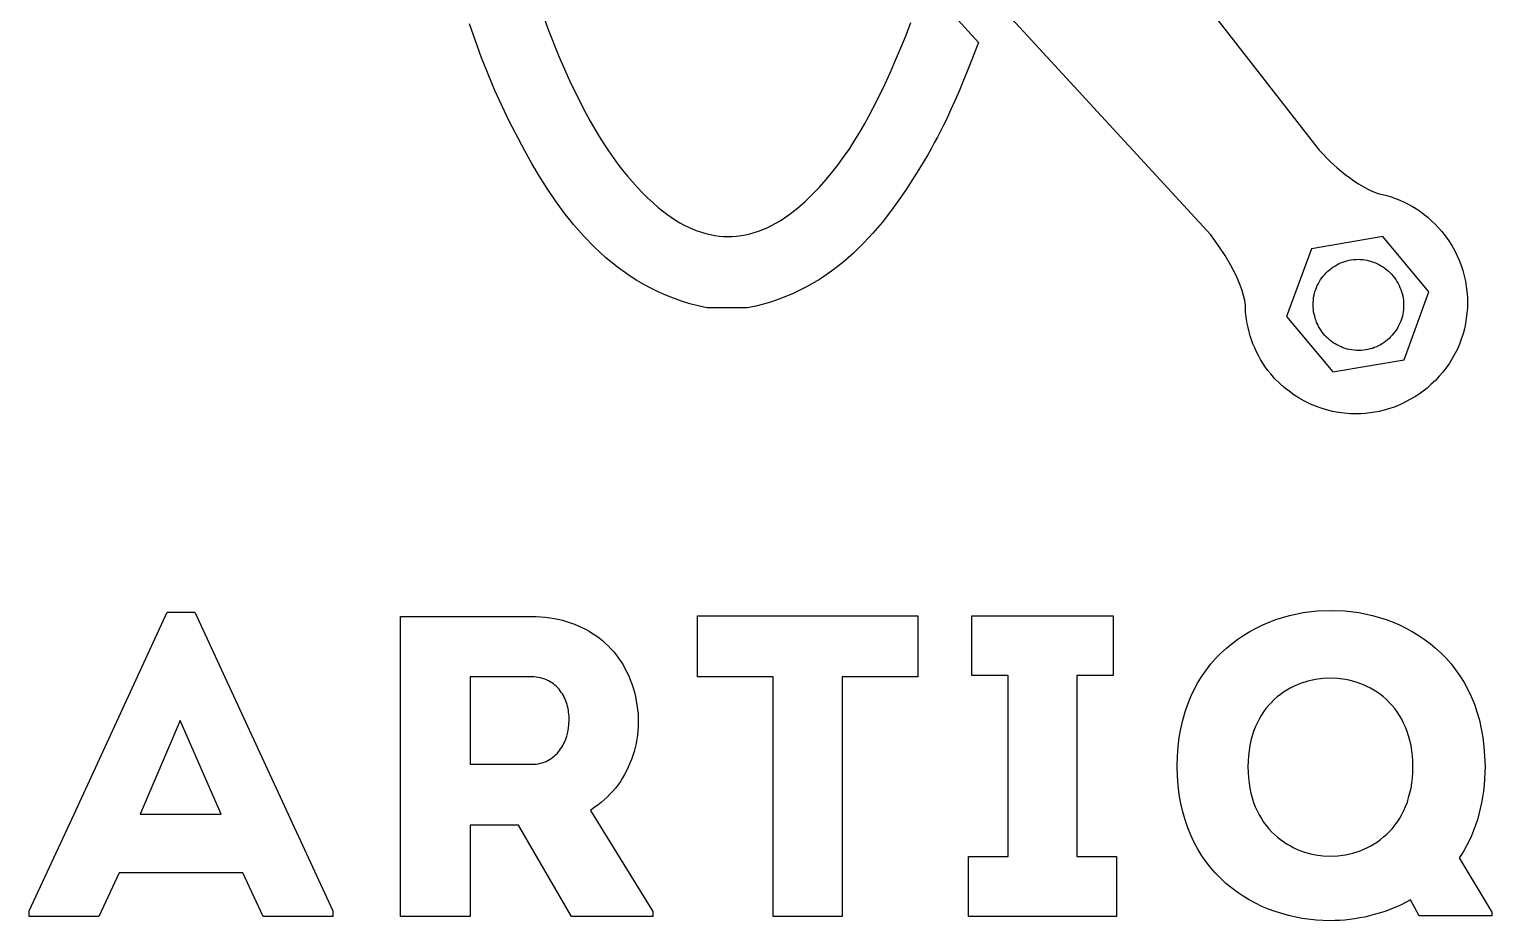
# Model space of a CAD drawing. Extents: x 108 to 149, y -157 to -28.
# Drawn here: x 125.19 to 131.92, y -43.36 to -39.26 of the extents above; entities that cross this region are included whole.
import ezdxf

# ---------------------------------------------------------------- set-up
doc = ezdxf.new("R2010")
doc.units = 0
doc.layers.add('BLACK', color=7, linetype='CONTINUOUS')

msp = doc.modelspace()

# ---------------------------------------------------------------- linework, layer by layer
at = {"layer": 'BLACK', "linetype": 'CONTINUOUS'}
for p, q in [((129.602, -37.8669), (131.124, -39.8193)), ((130.626, -40.2071), (128.96, -38.4017)), ((129.308, -39.0496), (129.557, -39.3242)), ((127.535, -39.1392), (127.579, -39.2646)), ((127.273, -39.3952), (127.217, -39.2381)), ((127.579, -39.2646), (127.627, -39.3842)), ((129.224, -39.2905), (129.246, -39.232)), ((129.2, -39.3482), (129.224, -39.2905)), ((129.557, -39.3242), (129.522, -39.4149)), ((127.334, -39.544), (127.273, -39.3952)), ((127.627, -39.3842), (127.677, -39.499)), ((129.176, -39.4049), (129.2, -39.3482)), ((129.127, -39.5164), (129.152, -39.461)), ((129.152, -39.461), (129.176, -39.4049)), ((129.504, -39.4597), (129.486, -39.5042)), ((129.522, -39.4149), (129.504, -39.4597)), ((127.677, -39.499), (127.732, -39.6098)), ((129.091, -39.5886), (129.127, -39.5164)), ((129.486, -39.5042), (129.468, -39.5483)), ((127.4, -39.6859), (127.334, -39.544)), ((129.053, -39.6622), (129.091, -39.5886)), ((129.449, -39.592), (129.429, -39.6351)), ((129.468, -39.5483), (129.449, -39.592)), ((127.732, -39.6098), (127.752, -39.6484)), ((127.752, -39.6484), (127.772, -39.6856)), ((129.033, -39.6993), (129.053, -39.6622)), ((129.429, -39.6351), (129.41, -39.6778)), ((127.471, -39.8221), (127.4, -39.6859)), ((127.772, -39.6856), (127.793, -39.7215)), ((127.793, -39.7215), (127.813, -39.7561)), ((128.989, -39.7735), (129.011, -39.7365)), ((129.011, -39.7365), (129.033, -39.6993)), ((129.383, -39.7314), (129.369, -39.7585)), ((129.397, -39.7045), (129.383, -39.7314)), ((129.41, -39.6778), (129.397, -39.7045)), ((127.813, -39.7561), (127.834, -39.7895)), ((127.834, -39.7895), (127.856, -39.8216)), ((128.965, -39.8104), (128.989, -39.7735)), ((129.354, -39.7857), (129.339, -39.8131)), ((129.369, -39.7585), (129.354, -39.7857)), ((127.504, -39.8795), (127.471, -39.8221)), ((127.856, -39.8216), (127.877, -39.8525)), ((127.877, -39.8525), (127.899, -39.8823)), ((128.914, -39.8832), (128.94, -39.847)), ((128.94, -39.847), (128.965, -39.8104)), ((129.307, -39.8681), (129.291, -39.8957)), ((129.324, -39.8406), (129.307, -39.8681)), ((129.339, -39.8131), (129.324, -39.8406)), ((131.124, -39.8193), (131.14, -39.8358)), ((131.14, -39.8358), (131.162, -39.8586)), ((131.162, -39.8586), (131.176, -39.8717)), ((131.176, -39.8717), (131.191, -39.8856)), ((127.538, -39.9371), (127.504, -39.8795)), ((127.574, -39.9944), (127.538, -39.9371)), ((127.899, -39.8823), (127.921, -39.9109)), ((127.921, -39.9109), (127.943, -39.9385)), ((127.943, -39.9385), (127.966, -39.9649)), ((128.857, -39.9539), (128.886, -39.9188)), ((128.886, -39.9188), (128.914, -39.8832)), ((129.291, -39.8957), (129.225, -39.999)), ((131.191, -39.8856), (131.207, -39.9002)), ((131.207, -39.9002), (131.225, -39.9151)), ((131.225, -39.9151), (131.243, -39.9301)), ((131.243, -39.9301), (131.263, -39.9449)), ((127.612, -40.051), (127.574, -39.9944)), ((127.966, -39.9649), (127.989, -39.9904)), ((127.989, -39.9904), (128.012, -40.0148)), ((128.794, -40.0215), (128.827, -39.9881)), ((128.827, -39.9881), (128.857, -39.9539)), ((129.225, -39.999), (129.19, -40.0503)), ((131.263, -39.9449), (131.283, -39.9594)), ((131.283, -39.9594), (131.304, -39.9732)), ((131.304, -39.9732), (131.326, -39.9862)), ((131.326, -39.9862), (131.337, -39.9923)), ((131.337, -39.9923), (131.348, -39.9981)), ((131.348, -39.9981), (131.359, -40.0035)), ((131.359, -40.0035), (131.371, -40.0085)), ((127.653, -40.1066), (127.612, -40.051)), ((128.012, -40.0148), (128.036, -40.0383)), ((128.036, -40.0383), (128.061, -40.0609)), ((128.061, -40.0609), (128.085, -40.0826)), ((128.725, -40.0854), (128.761, -40.054)), ((128.761, -40.054), (128.794, -40.0215)), ((129.19, -40.0503), (129.153, -40.1011)), ((131.371, -40.0085), (131.382, -40.0132)), ((131.382, -40.0132), (131.393, -40.0174)), ((131.393, -40.0174), (131.414, -40.0221)), ((131.414, -40.0221), (131.434, -40.0275)), ((131.434, -40.0275), (131.455, -40.0338)), ((131.455, -40.0338), (131.475, -40.0408)), ((131.475, -40.0408), (131.494, -40.0487)), ((131.494, -40.0487), (131.514, -40.0575)), ((131.514, -40.0575), (131.533, -40.0671)), ((131.533, -40.0671), (131.552, -40.0775)), ((127.696, -40.1608), (127.653, -40.1066)), ((128.085, -40.0826), (128.125, -40.1134)), ((128.125, -40.1134), (128.145, -40.1273)), ((128.145, -40.1273), (128.164, -40.1402)), ((128.164, -40.1402), (128.184, -40.1521)), ((128.646, -40.1428), (128.666, -40.13)), ((128.666, -40.13), (128.686, -40.1162)), ((128.686, -40.1162), (128.725, -40.0854)), ((129.153, -40.1011), (129.114, -40.151)), ((131.552, -40.0775), (131.571, -40.0888)), ((131.571, -40.0888), (131.589, -40.101)), ((131.589, -40.101), (131.606, -40.1141)), ((131.606, -40.1141), (131.624, -40.128)), ((131.624, -40.128), (131.64, -40.1428)), ((127.742, -40.2132), (127.696, -40.1608)), ((128.184, -40.1521), (128.204, -40.1629)), ((128.204, -40.1629), (128.224, -40.1728)), ((128.224, -40.1728), (128.244, -40.1816)), ((128.244, -40.1816), (128.264, -40.1894)), ((128.264, -40.1894), (128.284, -40.1962)), ((128.284, -40.1962), (128.304, -40.2019)), ((128.304, -40.2019), (128.325, -40.2067)), ((128.325, -40.2067), (128.345, -40.2104)), ((128.466, -40.2112), (128.486, -40.2077)), ((128.486, -40.2077), (128.506, -40.2032)), ((128.506, -40.2032), (128.526, -40.1977)), ((128.526, -40.1977), (128.546, -40.1911)), ((128.546, -40.1911), (128.566, -40.1835)), ((128.566, -40.1835), (128.586, -40.1749)), ((128.586, -40.1749), (128.606, -40.1652)), ((128.606, -40.1652), (128.626, -40.1545)), ((128.626, -40.1545), (128.646, -40.1428)), ((129.072, -40.1996), (129.029, -40.2467)), ((129.114, -40.151), (129.072, -40.1996)), ((130.666, -40.265), (130.626, -40.2071)), ((131.64, -40.1428), (131.657, -40.1585)), ((131.657, -40.1585), (131.672, -40.1751)), ((131.672, -40.1751), (131.687, -40.1927)), ((131.687, -40.1927), (131.704, -40.2134)), ((127.79, -40.2635), (127.742, -40.2132)), ((127.842, -40.3113), (127.79, -40.2635)), ((128.345, -40.2104), (128.365, -40.2131)), ((128.365, -40.2131), (128.385, -40.2148)), ((128.385, -40.2148), (128.405, -40.2154)), ((128.405, -40.2154), (128.425, -40.215)), ((128.425, -40.215), (128.445, -40.2136)), ((128.445, -40.2136), (128.466, -40.2112)), ((129.029, -40.2467), (128.982, -40.2918)), ((130.691, -40.3034), (130.666, -40.265)), ((131.088, -40.272), (130.974, -40.5833)), ((131.416, -40.2155), (131.088, -40.272)), ((131.628, -40.4701), (131.416, -40.2155)), ((131.704, -40.2134), (131.719, -40.2347)), ((131.719, -40.2347), (131.733, -40.2565)), ((131.733, -40.2565), (131.745, -40.2788)), ((127.897, -40.3562), (127.842, -40.3113)), ((128.933, -40.3346), (128.881, -40.3749)), ((128.982, -40.2918), (128.933, -40.3346)), ((130.704, -40.3244), (130.691, -40.3034)), ((130.716, -40.3463), (130.704, -40.3244)), ((131.204, -40.3459), (131.213, -40.3412)), ((131.213, -40.3412), (131.222, -40.3369)), ((131.222, -40.3369), (131.232, -40.3331)), ((131.232, -40.3331), (131.241, -40.3297)), ((131.241, -40.3297), (131.251, -40.3268)), ((131.251, -40.3268), (131.261, -40.3244)), ((131.261, -40.3244), (131.271, -40.3226)), ((131.271, -40.3226), (131.282, -40.3212)), ((131.282, -40.3212), (131.292, -40.3204)), ((131.292, -40.3204), (131.303, -40.3201)), ((131.303, -40.3201), (131.313, -40.3204)), ((131.313, -40.3204), (131.324, -40.3212)), ((131.324, -40.3212), (131.334, -40.3226)), ((131.334, -40.3226), (131.344, -40.3244)), ((131.344, -40.3244), (131.354, -40.3268)), ((131.354, -40.3268), (131.364, -40.3297)), ((131.364, -40.3297), (131.374, -40.3331)), ((131.374, -40.3331), (131.383, -40.3369)), ((131.383, -40.3369), (131.392, -40.3412)), ((131.392, -40.3412), (131.401, -40.3459)), ((131.745, -40.2788), (131.757, -40.3015)), ((131.757, -40.3015), (131.767, -40.3246)), ((131.767, -40.3246), (131.776, -40.3481)), ((127.956, -40.3977), (127.897, -40.3562)), ((127.986, -40.4172), (127.956, -40.3977)), ((128.881, -40.3749), (128.826, -40.4123)), ((130.728, -40.3689), (130.716, -40.3463)), ((130.74, -40.3921), (130.728, -40.3689)), ((130.751, -40.4156), (130.74, -40.3921)), ((131.13, -40.4135), (131.136, -40.4053)), ((131.136, -40.4053), (131.142, -40.3973)), ((131.142, -40.3973), (131.149, -40.3897)), ((131.149, -40.3897), (131.156, -40.3824)), ((131.156, -40.3824), (131.163, -40.3754)), ((131.163, -40.3754), (131.171, -40.3687)), ((131.171, -40.3687), (131.179, -40.3624)), ((131.179, -40.3624), (131.187, -40.3565)), ((131.187, -40.3565), (131.195, -40.351)), ((131.195, -40.351), (131.204, -40.3459)), ((131.401, -40.3459), (131.41, -40.351)), ((131.41, -40.351), (131.419, -40.3565)), ((131.419, -40.3565), (131.427, -40.3624)), ((131.427, -40.3624), (131.435, -40.3687)), ((131.435, -40.3687), (131.442, -40.3754)), ((131.442, -40.3754), (131.45, -40.3824)), ((131.45, -40.3824), (131.457, -40.3897)), ((131.457, -40.3897), (131.463, -40.3973)), ((131.463, -40.3973), (131.47, -40.4053)), ((131.47, -40.4053), (131.476, -40.4135)), ((131.776, -40.3481), (131.784, -40.3718)), ((131.784, -40.3718), (131.79, -40.3958)), ((131.79, -40.3958), (131.796, -40.42)), ((128.018, -40.4357), (127.986, -40.4172)), ((128.051, -40.4532), (128.018, -40.4357)), ((128.084, -40.4697), (128.051, -40.4532)), ((128.119, -40.485), (128.084, -40.4697)), ((128.705, -40.4769), (128.672, -40.4907)), ((128.767, -40.4464), (128.705, -40.4769)), ((128.826, -40.4123), (128.767, -40.4464)), ((130.761, -40.4393), (130.751, -40.4156)), ((130.769, -40.4631), (130.761, -40.4393)), ((130.776, -40.4866), (130.769, -40.4631)), ((131.099, -40.488), (131.102, -40.478)), ((131.102, -40.478), (131.104, -40.4682)), ((131.104, -40.4682), (131.108, -40.4585)), ((131.108, -40.4585), (131.111, -40.449)), ((131.111, -40.449), (131.115, -40.4398)), ((131.115, -40.4398), (131.12, -40.4308)), ((131.12, -40.4308), (131.125, -40.422)), ((131.125, -40.422), (131.13, -40.4135)), ((131.476, -40.4135), (131.481, -40.422)), ((131.481, -40.422), (131.486, -40.4308)), ((131.486, -40.4308), (131.491, -40.4398)), ((131.491, -40.4398), (131.495, -40.449)), ((131.495, -40.449), (131.499, -40.4585)), ((131.499, -40.4585), (131.502, -40.4682)), ((131.502, -40.4682), (131.505, -40.478)), ((131.505, -40.478), (131.508, -40.488)), ((131.515, -40.7814), (131.628, -40.4701)), ((131.796, -40.42), (131.8, -40.4444)), ((131.8, -40.4444), (131.803, -40.4688)), ((131.803, -40.4688), (131.805, -40.4934)), ((128.155, -40.4992), (128.119, -40.485)), ((128.192, -40.5122), (128.155, -40.4992)), ((128.23, -40.524), (128.192, -40.5122)), ((128.269, -40.5345), (128.23, -40.524)), ((128.309, -40.5437), (128.269, -40.5345)), ((128.495, -40.5437), (128.309, -40.5437)), ((128.533, -40.5354), (128.495, -40.5437)), ((128.569, -40.5259), (128.533, -40.5354)), ((128.605, -40.5153), (128.569, -40.5259)), ((128.639, -40.5035), (128.605, -40.5153)), ((128.672, -40.4907), (128.639, -40.5035)), ((130.782, -40.5098), (130.776, -40.4866)), ((130.785, -40.5325), (130.782, -40.5098)), ((130.785, -40.5579), (130.785, -40.5325)), ((131.096, -40.5189), (131.097, -40.5085)), ((131.096, -40.5295), (131.096, -40.5189)), ((131.096, -40.5403), (131.096, -40.5295)), ((131.097, -40.551), (131.096, -40.5403)), ((131.097, -40.5085), (131.098, -40.4982)), ((131.098, -40.4982), (131.099, -40.488)), ((131.508, -40.488), (131.51, -40.4982)), ((131.51, -40.4982), (131.511, -40.5085)), ((131.511, -40.5085), (131.512, -40.5189)), ((131.512, -40.5401), (131.511, -40.5505)), ((131.512, -40.5189), (131.512, -40.5295)), ((131.512, -40.5295), (131.512, -40.5401)), ((131.805, -40.5424), (131.803, -40.5669)), ((131.805, -40.4934), (131.805, -40.5179)), ((131.805, -40.5179), (131.805, -40.5424)), ((130.787, -40.577), (130.785, -40.5579)), ((130.788, -40.5833), (130.787, -40.577)), ((130.789, -40.596), (130.788, -40.5833)), ((130.793, -40.6151), (130.789, -40.596)), ((130.974, -40.5833), (131.187, -40.8378)), ((131.098, -40.5615), (131.097, -40.551)), ((131.1, -40.5718), (131.098, -40.5615)), ((131.103, -40.5819), (131.1, -40.5718)), ((131.105, -40.5919), (131.103, -40.5819)), ((131.109, -40.6016), (131.105, -40.5919)), ((131.112, -40.6112), (131.109, -40.6016)), ((131.117, -40.6204), (131.112, -40.6112)), ((131.496, -40.61), (131.492, -40.6192)), ((131.5, -40.6005), (131.496, -40.61)), ((131.503, -40.5909), (131.5, -40.6005)), ((131.506, -40.581), (131.503, -40.5909)), ((131.508, -40.571), (131.506, -40.581)), ((131.51, -40.5608), (131.508, -40.571)), ((131.511, -40.5505), (131.51, -40.5608)), ((131.8, -40.5912), (131.796, -40.6154)), ((131.803, -40.5669), (131.8, -40.5912)), ((130.797, -40.634), (130.793, -40.6151)), ((130.801, -40.6529), (130.797, -40.634)), ((130.807, -40.6716), (130.801, -40.6529)), ((130.813, -40.6902), (130.807, -40.6716)), ((131.121, -40.6295), (131.117, -40.6204)), ((131.126, -40.6382), (131.121, -40.6295)), ((131.132, -40.6467), (131.126, -40.6382)), ((131.138, -40.6549), (131.132, -40.6467)), ((131.144, -40.6628), (131.138, -40.6549)), ((131.15, -40.6704), (131.144, -40.6628)), ((131.157, -40.6777), (131.15, -40.6704)), ((131.165, -40.6846), (131.157, -40.6777)), ((131.452, -40.6766), (131.445, -40.6836)), ((131.459, -40.6693), (131.452, -40.6766)), ((131.465, -40.6617), (131.459, -40.6693)), ((131.472, -40.6537), (131.465, -40.6617)), ((131.477, -40.6455), (131.472, -40.6537)), ((131.483, -40.637), (131.477, -40.6455)), ((131.487, -40.6282), (131.483, -40.637)), ((131.492, -40.6192), (131.487, -40.6282)), ((131.785, -40.6631), (131.777, -40.6866)), ((131.791, -40.6394), (131.785, -40.6631)), ((131.796, -40.6154), (131.791, -40.6394)), ((130.819, -40.7086), (130.813, -40.6902)), ((130.827, -40.7268), (130.819, -40.7086)), ((130.835, -40.7448), (130.827, -40.7268)), ((130.844, -40.7625), (130.835, -40.7448)), ((131.172, -40.6912), (131.165, -40.6846)), ((131.18, -40.6974), (131.172, -40.6912)), ((131.188, -40.7032), (131.18, -40.6974)), ((131.197, -40.7087), (131.188, -40.7032)), ((131.205, -40.7137), (131.197, -40.7087)), ((131.215, -40.7183), (131.205, -40.7137)), ((131.224, -40.7225), (131.215, -40.7183)), ((131.233, -40.7262), (131.224, -40.7225)), ((131.243, -40.7295), (131.233, -40.7262)), ((131.253, -40.7323), (131.243, -40.7295)), ((131.263, -40.7347), (131.253, -40.7323)), ((131.273, -40.7365), (131.263, -40.7347)), ((131.284, -40.7378), (131.273, -40.7365)), ((131.295, -40.7386), (131.284, -40.7378)), ((131.305, -40.7389), (131.295, -40.7386)), ((131.316, -40.7386), (131.305, -40.7389)), ((131.327, -40.7378), (131.316, -40.7386)), ((131.337, -40.7364), (131.327, -40.7378)), ((131.348, -40.7346), (131.337, -40.7364)), ((131.358, -40.7322), (131.348, -40.7346)), ((131.368, -40.7293), (131.358, -40.7322)), ((131.377, -40.7259), (131.368, -40.7293)), ((131.387, -40.7221), (131.377, -40.7259)), ((131.396, -40.7178), (131.387, -40.7221)), ((131.405, -40.7131), (131.396, -40.7178)), ((131.413, -40.708), (131.405, -40.7131)), ((131.422, -40.7025), (131.413, -40.708)), ((131.43, -40.6966), (131.422, -40.7025)), ((131.438, -40.6903), (131.43, -40.6966)), ((131.445, -40.6836), (131.438, -40.6903)), ((131.759, -40.7323), (131.748, -40.7546)), ((131.768, -40.7096), (131.759, -40.7323)), ((131.777, -40.6866), (131.768, -40.7096)), ((130.854, -40.78), (130.844, -40.7625)), ((130.864, -40.7971), (130.854, -40.78)), ((130.876, -40.814), (130.864, -40.7971)), ((130.888, -40.8305), (130.876, -40.814)), ((131.187, -40.8378), (131.515, -40.7814)), ((131.722, -40.7976), (131.708, -40.8183)), ((131.735, -40.7764), (131.722, -40.7976)), ((131.748, -40.7546), (131.735, -40.7764)), ((130.901, -40.8466), (130.888, -40.8305)), ((130.92, -40.8687), (130.901, -40.8466)), ((130.941, -40.8894), (130.92, -40.8687)), ((131.658, -40.8764), (131.639, -40.8944)), ((131.676, -40.8577), (131.658, -40.8764)), ((131.692, -40.8383), (131.676, -40.8577)), ((131.708, -40.8183), (131.692, -40.8383)), ((130.962, -40.9087), (130.941, -40.8894)), ((130.985, -40.9266), (130.962, -40.9087)), ((131.007, -40.9431), (130.985, -40.9266)), ((131.031, -40.9582), (131.007, -40.9431)), ((131.583, -40.9394), (131.564, -40.9519)), ((131.601, -40.9259), (131.583, -40.9394)), ((131.62, -40.9115), (131.601, -40.9259)), ((131.639, -40.8944), (131.62, -40.9115)), ((131.056, -40.9718), (131.031, -40.9582)), ((131.08, -40.9841), (131.056, -40.9718)), ((131.106, -40.9949), (131.08, -40.9841)), ((131.132, -41.0043), (131.106, -40.9949)), ((131.158, -41.0122), (131.132, -41.0043)), ((131.185, -41.0187), (131.158, -41.0122)), ((131.422, -41.0136), (131.4, -41.0187)), ((131.442, -41.0076), (131.422, -41.0136)), ((131.463, -41.0006), (131.442, -41.0076)), ((131.484, -40.9928), (131.463, -41.0006)), ((131.504, -40.9839), (131.484, -40.9928)), ((131.524, -40.9742), (131.504, -40.9839)), ((131.544, -40.9635), (131.524, -40.9742)), ((131.564, -40.9519), (131.544, -40.9635)), ((131.212, -41.0238), (131.185, -41.0187)), ((131.239, -41.0274), (131.212, -41.0238)), ((131.267, -41.0296), (131.239, -41.0274)), ((131.294, -41.0303), (131.267, -41.0296)), ((131.315, -41.0299), (131.294, -41.0303)), ((131.337, -41.0285), (131.315, -41.0299)), ((131.358, -41.0261), (131.337, -41.0285)), ((131.379, -41.0229), (131.358, -41.0261)), ((131.4, -41.0187), (131.379, -41.0229)), ((125.399, -42.8698), (125.827, -41.9415)), ((125.827, -41.9415), (125.955, -41.9415)), ((125.955, -41.9415), (126.588, -43.314)), ((130.924, -41.9758), (130.987, -41.957)), ((130.987, -41.957), (131.05, -41.9437)), ((131.05, -41.9437), (131.114, -41.9358)), ((131.114, -41.9358), (131.178, -41.9332)), ((131.178, -41.9332), (131.242, -41.9358)), ((131.242, -41.9358), (131.306, -41.9437)), ((131.306, -41.9437), (131.369, -41.957)), ((131.369, -41.957), (131.432, -41.9758)), ((126.9, -42.2385), (126.9, -41.9614)), ((126.9, -41.9614), (127.502, -41.9614)), ((127.502, -41.9614), (127.524, -41.9618)), ((127.524, -41.9618), (127.545, -41.9628)), ((127.545, -41.9628), (127.565, -41.9646)), ((127.565, -41.9646), (127.586, -41.9671)), ((127.586, -41.9671), (127.606, -41.9703)), ((127.606, -41.9703), (127.625, -41.9742)), ((127.625, -41.9742), (127.644, -41.9788)), ((127.644, -41.9788), (127.663, -41.984)), ((127.663, -41.984), (127.682, -41.9899)), ((127.682, -41.9899), (127.7, -41.9965)), ((127.7, -41.9965), (127.717, -42.0037)), ((127.717, -42.0037), (127.734, -42.0115)), ((127.734, -42.0115), (127.751, -42.02)), ((127.751, -42.02), (127.767, -42.0291)), ((128.266, -42.2386), (128.266, -41.9584)), ((128.266, -41.9584), (129.279, -41.9584)), ((129.279, -41.9584), (129.279, -42.2386)), ((129.526, -42.2331), (129.526, -41.9585)), ((129.526, -41.9585), (130.176, -41.9585)), ((130.176, -41.9585), (130.176, -42.2331)), ((130.805, -42.0298), (130.834, -42.0142)), ((130.834, -42.0142), (130.864, -42)), ((130.864, -42), (130.894, -41.9872)), ((130.894, -41.9872), (130.924, -41.9758)), ((131.432, -41.9758), (131.463, -41.9872)), ((131.463, -41.9872), (131.493, -42)), ((131.493, -42), (131.522, -42.0142)), ((131.522, -42.0142), (131.551, -42.0298)), ((127.767, -42.0291), (127.783, -42.0388)), ((127.783, -42.0388), (127.798, -42.0491)), ((127.798, -42.0491), (127.813, -42.06)), ((127.813, -42.06), (127.828, -42.0715)), ((127.828, -42.0715), (127.841, -42.0836)), ((127.841, -42.0836), (127.855, -42.0962)), ((130.697, -42.1064), (130.723, -42.0852)), ((130.723, -42.0852), (130.749, -42.0653)), ((130.749, -42.0653), (130.777, -42.0469)), ((130.777, -42.0469), (130.805, -42.0298)), ((131.551, -42.0298), (131.579, -42.0469)), ((131.579, -42.0469), (131.607, -42.0653)), ((131.607, -42.0653), (131.634, -42.0852)), ((131.634, -42.0852), (131.659, -42.1064)), ((127.855, -42.0962), (127.867, -42.1094)), ((127.867, -42.1094), (127.88, -42.1232)), ((127.88, -42.1232), (127.891, -42.1375)), ((127.891, -42.1375), (127.902, -42.1524)), ((127.902, -42.1524), (127.913, -42.1677)), ((130.626, -42.179), (130.649, -42.1534)), ((130.649, -42.1534), (130.672, -42.1292)), ((130.672, -42.1292), (130.697, -42.1064)), ((131.659, -42.1064), (131.684, -42.1292)), ((131.684, -42.1292), (131.708, -42.1534)), ((131.708, -42.1534), (131.73, -42.179)), ((127.913, -42.1677), (127.923, -42.1837)), ((127.923, -42.1837), (127.932, -42.2001)), ((127.932, -42.2001), (127.941, -42.217)), ((127.941, -42.217), (127.949, -42.2344)), ((130.585, -42.2347), (130.605, -42.2061)), ((130.605, -42.2061), (130.626, -42.179)), ((131.73, -42.179), (131.751, -42.2061)), ((131.751, -42.2061), (131.771, -42.2347)), ((126.9, -43.3395), (126.9, -42.2385)), ((127.502, -42.2385), (127.22, -42.2385)), ((127.22, -42.2385), (127.22, -42.6404)), ((127.513, -42.2388), (127.502, -42.2385)), ((127.524, -42.2397), (127.513, -42.2388)), ((127.534, -42.2412), (127.524, -42.2397)), ((127.544, -42.2432), (127.534, -42.2412)), ((127.553, -42.2458), (127.544, -42.2432)), ((127.563, -42.2488), (127.553, -42.2458)), ((127.571, -42.2523), (127.563, -42.2488)), ((127.58, -42.2564), (127.571, -42.2523)), ((127.588, -42.2608), (127.58, -42.2564)), ((127.596, -42.2657), (127.588, -42.2608)), ((127.603, -42.2709), (127.596, -42.2657)), ((127.61, -42.2766), (127.603, -42.2709)), ((127.617, -42.2826), (127.61, -42.2766)), ((127.623, -42.2889), (127.617, -42.2826)), ((127.629, -42.2956), (127.623, -42.2889)), ((127.949, -42.2344), (127.956, -42.2523)), ((127.956, -42.2523), (127.963, -42.2707)), ((127.963, -42.2707), (127.969, -42.2896)), ((127.969, -42.2896), (127.975, -42.3093)), ((128.614, -42.2386), (128.266, -42.2386)), ((128.614, -43.3393), (128.614, -42.2386)), ((129.279, -42.2386), (128.931, -42.2386)), ((128.931, -42.2386), (128.931, -43.3393)), ((129.693, -42.2331), (129.526, -42.2331)), ((129.693, -43.0648), (129.693, -42.2331)), ((130.176, -42.2331), (130.01, -42.2331)), ((130.01, -42.2331), (130.01, -43.0648)), ((130.549, -42.2963), (130.566, -42.2648)), ((130.566, -42.2648), (130.585, -42.2347)), ((130.99, -42.2904), (130.975, -42.2993)), ((131.006, -42.2823), (130.99, -42.2904)), ((131.022, -42.275), (131.006, -42.2823)), ((131.038, -42.2685), (131.022, -42.275)), ((131.072, -42.2578), (131.038, -42.2685)), ((131.106, -42.2502), (131.072, -42.2578)), ((131.141, -42.2457), (131.106, -42.2502)), ((131.175, -42.2442), (131.141, -42.2457)), ((131.209, -42.2457), (131.175, -42.2442)), ((131.243, -42.2502), (131.209, -42.2457)), ((131.261, -42.2536), (131.243, -42.2502)), ((131.277, -42.2578), (131.261, -42.2536)), ((131.294, -42.2627), (131.277, -42.2578)), ((131.311, -42.2685), (131.294, -42.2627)), ((131.327, -42.275), (131.311, -42.2685)), ((131.343, -42.2823), (131.327, -42.275)), ((131.359, -42.2904), (131.343, -42.2823)), ((131.375, -42.2993), (131.359, -42.2904)), ((131.771, -42.2347), (131.79, -42.2648)), ((131.79, -42.2648), (131.807, -42.2963)), ((127.634, -42.3026), (127.629, -42.2956)), ((127.639, -42.3098), (127.634, -42.3026)), ((127.644, -42.3173), (127.639, -42.3098)), ((127.649, -42.325), (127.644, -42.3173)), ((127.653, -42.3329), (127.649, -42.325)), ((127.657, -42.341), (127.653, -42.3329)), ((127.66, -42.3493), (127.657, -42.341)), ((127.663, -42.3577), (127.66, -42.3493)), ((127.666, -42.3663), (127.663, -42.3577)), ((127.975, -42.3093), (127.98, -42.329)), ((127.98, -42.329), (127.984, -42.3488)), ((127.984, -42.3488), (127.987, -42.3687)), ((130.519, -42.364), (130.534, -42.3294)), ((130.534, -42.3294), (130.549, -42.2963)), ((130.904, -42.3559), (130.891, -42.3697)), ((130.917, -42.343), (130.904, -42.3559)), ((130.93, -42.3308), (130.917, -42.343)), ((130.945, -42.3195), (130.93, -42.3308)), ((130.959, -42.309), (130.945, -42.3195)), ((130.975, -42.2993), (130.959, -42.309)), ((131.39, -42.309), (131.375, -42.2993)), ((131.405, -42.3195), (131.39, -42.309)), ((131.419, -42.3308), (131.405, -42.3195)), ((131.433, -42.343), (131.419, -42.3308)), ((131.446, -42.3559), (131.433, -42.343)), ((131.459, -42.3697), (131.446, -42.3559)), ((131.807, -42.2963), (131.823, -42.3294)), ((131.823, -42.3294), (131.837, -42.364)), ((127.668, -42.3749), (127.666, -42.3663)), ((127.67, -42.3837), (127.668, -42.3749)), ((127.672, -42.3925), (127.67, -42.3837)), ((127.673, -42.4013), (127.672, -42.3925)), ((127.675, -42.419), (127.673, -42.4013)), ((127.675, -42.4367), (127.675, -42.419)), ((127.987, -42.3687), (127.99, -42.3885)), ((127.99, -42.3885), (127.992, -42.4083)), ((127.992, -42.4083), (127.993, -42.4281)), ((127.993, -42.4281), (127.993, -42.4478)), ((130.496, -42.4377), (130.507, -42.4001)), ((130.507, -42.4001), (130.519, -42.364)), ((130.857, -42.416), (130.847, -42.4331)), ((130.868, -42.3997), (130.857, -42.416)), ((130.879, -42.3843), (130.868, -42.3997)), ((130.891, -42.3697), (130.879, -42.3843)), ((131.471, -42.3843), (131.459, -42.3697)), ((131.482, -42.3997), (131.471, -42.3843)), ((131.493, -42.416), (131.482, -42.3997)), ((131.503, -42.4331), (131.493, -42.416)), ((131.837, -42.364), (131.849, -42.4001)), ((131.849, -42.4001), (131.86, -42.4377)), ((125.887, -42.4396), (125.703, -42.8698)), ((126.076, -42.8698), (125.887, -42.4396)), ((127.664, -42.5115), (127.669, -42.4933)), ((127.669, -42.4933), (127.672, -42.4747)), ((127.672, -42.4747), (127.674, -42.4557)), ((127.674, -42.4557), (127.675, -42.4367)), ((127.991, -42.4869), (127.989, -42.5063)), ((127.992, -42.4674), (127.991, -42.4869)), ((127.993, -42.4478), (127.992, -42.4674)), ((130.48, -42.5175), (130.487, -42.4768)), ((130.487, -42.4768), (130.496, -42.4377)), ((130.822, -42.4896), (130.815, -42.5101)), ((130.83, -42.4699), (130.822, -42.4896)), ((130.838, -42.4511), (130.83, -42.4699)), ((130.847, -42.4331), (130.838, -42.4511)), ((131.512, -42.4511), (131.503, -42.4331)), ((131.521, -42.4699), (131.512, -42.4511)), ((131.528, -42.4896), (131.521, -42.4699)), ((131.535, -42.5101), (131.528, -42.4896)), ((131.86, -42.4377), (131.869, -42.4768)), ((131.869, -42.4768), (131.876, -42.5175)), ((127.636, -42.5694), (127.641, -42.5618)), ((127.641, -42.5618), (127.646, -42.554)), ((127.646, -42.554), (127.65, -42.5459)), ((127.65, -42.5459), (127.658, -42.5291)), ((127.658, -42.5291), (127.664, -42.5115)), ((127.983, -42.5445), (127.979, -42.5633)), ((127.986, -42.5255), (127.983, -42.5445)), ((127.989, -42.5063), (127.986, -42.5255)), ((130.472, -42.6035), (130.475, -42.5597)), ((130.475, -42.5597), (130.48, -42.5175)), ((130.805, -42.5538), (130.801, -42.577)), ((130.81, -42.5315), (130.805, -42.5538)), ((130.815, -42.5101), (130.81, -42.5315)), ((131.541, -42.5315), (131.535, -42.5101)), ((131.546, -42.5538), (131.541, -42.5315)), ((131.549, -42.577), (131.546, -42.5538)), ((131.876, -42.5175), (131.881, -42.5597)), ((131.881, -42.5597), (131.884, -42.6035)), ((127.56, -42.6303), (127.569, -42.6269)), ((127.569, -42.6269), (127.577, -42.6229)), ((127.577, -42.6229), (127.585, -42.6185)), ((127.585, -42.6185), (127.593, -42.6137)), ((127.593, -42.6137), (127.6, -42.6084)), ((127.6, -42.6084), (127.607, -42.6028)), ((127.607, -42.6028), (127.613, -42.5968)), ((127.613, -42.5968), (127.62, -42.5904)), ((127.62, -42.5904), (127.626, -42.5837)), ((127.626, -42.5837), (127.631, -42.5767)), ((127.631, -42.5767), (127.636, -42.5694)), ((127.962, -42.6182), (127.955, -42.6359)), ((127.968, -42.6002), (127.962, -42.6182)), ((127.974, -42.5819), (127.968, -42.6002)), ((127.979, -42.5633), (127.974, -42.5819)), ((130.471, -42.6489), (130.472, -42.6035)), ((130.797, -42.6259), (130.796, -42.6517)), ((130.798, -42.601), (130.797, -42.6259)), ((130.801, -42.577), (130.798, -42.601)), ((131.552, -42.601), (131.549, -42.577)), ((131.554, -42.6259), (131.552, -42.601)), ((131.554, -42.6517), (131.554, -42.6259)), ((131.884, -42.6035), (131.886, -42.6489)), ((127.22, -42.6404), (127.502, -42.6404)), ((127.502, -42.6404), (127.513, -42.6401)), ((127.513, -42.6401), (127.523, -42.6392)), ((127.523, -42.6392), (127.533, -42.6378)), ((127.533, -42.6378), (127.542, -42.6358)), ((127.542, -42.6358), (127.551, -42.6333)), ((127.551, -42.6333), (127.56, -42.6303)), ((127.93, -42.687), (127.921, -42.7033)), ((127.939, -42.6703), (127.93, -42.687)), ((127.947, -42.6533), (127.939, -42.6703)), ((127.955, -42.6359), (127.947, -42.6533)), ((130.471, -42.6517), (130.471, -42.6489)), ((130.472, -42.694), (130.471, -42.6517)), ((130.475, -42.7376), (130.472, -42.694)), ((130.796, -42.6517), (130.797, -42.6778)), ((130.797, -42.6778), (130.798, -42.703)), ((131.552, -42.7025), (131.554, -42.6775)), ((131.554, -42.6775), (131.554, -42.6517)), ((131.885, -42.6784), (131.884, -42.7073)), ((131.886, -42.6489), (131.885, -42.6784)), ((127.876, -42.7638), (127.863, -42.7777)), ((127.888, -42.7494), (127.876, -42.7638)), ((127.9, -42.7345), (127.888, -42.7494)), ((127.911, -42.7191), (127.9, -42.7345)), ((127.921, -42.7033), (127.911, -42.7191)), ((130.48, -42.7795), (130.475, -42.7376)), ((130.798, -42.703), (130.801, -42.7272)), ((130.801, -42.7272), (130.805, -42.7506)), ((130.805, -42.7506), (130.81, -42.7731)), ((131.541, -42.7721), (131.546, -42.7498)), ((131.546, -42.7498), (131.55, -42.7266)), ((131.55, -42.7266), (131.552, -42.7025)), ((131.879, -42.7636), (131.875, -42.791)), ((131.882, -42.7357), (131.879, -42.7636)), ((131.884, -42.7073), (131.882, -42.7357)), ((127.807, -42.8276), (127.791, -42.8385)), ((127.822, -42.816), (127.807, -42.8276)), ((127.836, -42.8038), (127.822, -42.816)), ((127.85, -42.791), (127.836, -42.8038)), ((127.863, -42.7777), (127.85, -42.791)), ((130.487, -42.82), (130.48, -42.7795)), ((130.496, -42.8589), (130.487, -42.82)), ((130.81, -42.7731), (130.816, -42.7947)), ((130.816, -42.7947), (130.822, -42.8154)), ((130.822, -42.8154), (130.83, -42.8352)), ((131.521, -42.834), (131.529, -42.8143)), ((131.529, -42.8143), (131.535, -42.7936)), ((131.535, -42.7936), (131.541, -42.7721)), ((131.87, -42.8178), (131.864, -42.8442)), ((131.875, -42.791), (131.87, -42.8178)), ((125.193, -43.314), (125.399, -42.8698)), ((125.703, -42.8698), (126.076, -42.8698)), ((127.791, -42.8385), (127.774, -42.8526)), ((127.774, -42.8526), (128.06, -43.3166)), ((130.507, -42.8963), (130.496, -42.8589)), ((130.519, -42.9321), (130.507, -42.8963)), ((130.83, -42.8352), (130.838, -42.8542)), ((130.838, -42.8542), (130.848, -42.8723)), ((130.848, -42.8723), (130.858, -42.8896)), ((130.858, -42.8896), (130.868, -42.9059)), ((131.483, -42.9047), (131.494, -42.8883)), ((131.494, -42.8883), (131.504, -42.8711)), ((131.504, -42.8711), (131.513, -42.853)), ((131.513, -42.853), (131.521, -42.834)), ((131.851, -42.8954), (131.842, -42.9202)), ((131.858, -42.87), (131.851, -42.8954)), ((131.864, -42.8442), (131.858, -42.87)), ((127.443, -42.9207), (127.22, -42.9207)), ((127.22, -42.9207), (127.22, -43.3395)), ((127.686, -43.3395), (127.443, -42.9207)), ((130.533, -42.9664), (130.519, -42.9321)), ((130.868, -42.9059), (130.88, -42.9215)), ((130.88, -42.9215), (130.892, -42.9362)), ((130.892, -42.9362), (130.905, -42.95)), ((130.905, -42.95), (130.918, -42.963)), ((130.918, -42.963), (130.932, -42.9752)), ((131.42, -42.9742), (131.434, -42.962)), ((131.434, -42.962), (131.447, -42.9489)), ((131.447, -42.9489), (131.46, -42.935)), ((131.46, -42.935), (131.472, -42.9203)), ((131.472, -42.9203), (131.483, -42.9047)), ((131.833, -42.9446), (131.824, -42.9685)), ((131.842, -42.9202), (131.833, -42.9446)), ((130.549, -42.9993), (130.533, -42.9664)), ((130.566, -43.0306), (130.549, -42.9993)), ((130.584, -43.0605), (130.566, -43.0306)), ((130.932, -42.9752), (130.946, -42.9866)), ((130.946, -42.9866), (130.961, -42.9971)), ((130.961, -42.9971), (130.976, -43.0069)), ((130.976, -43.0069), (130.991, -43.0158)), ((130.991, -43.0158), (131.007, -43.0239)), ((131.007, -43.0239), (131.023, -43.0312)), ((131.023, -43.0312), (131.04, -43.0377)), ((131.312, -43.0373), (131.329, -43.0307)), ((131.329, -43.0307), (131.345, -43.0233)), ((131.345, -43.0233), (131.361, -43.0151)), ((131.361, -43.0151), (131.376, -43.0061)), ((131.376, -43.0061), (131.391, -42.9963)), ((131.391, -42.9963), (131.406, -42.9857)), ((131.406, -42.9857), (131.42, -42.9742)), ((131.801, -43.0148), (131.789, -43.0373)), ((131.813, -42.9919), (131.801, -43.0148)), ((131.824, -42.9685), (131.813, -42.9919)), ((129.511, -43.3394), (129.511, -43.0648)), ((129.511, -43.0648), (129.693, -43.0648)), ((130.01, -43.0648), (130.191, -43.0648)), ((130.191, -43.0648), (130.191, -43.3394)), ((130.604, -43.0888), (130.584, -43.0605)), ((130.625, -43.1157), (130.604, -43.0888)), ((131.04, -43.0377), (131.056, -43.0435)), ((131.056, -43.0435), (131.073, -43.0484)), ((131.073, -43.0484), (131.09, -43.0526)), ((131.09, -43.0526), (131.107, -43.056)), ((131.107, -43.056), (131.141, -43.0606)), ((131.141, -43.0606), (131.175, -43.0621)), ((131.175, -43.0621), (131.21, -43.0605)), ((131.21, -43.0605), (131.244, -43.0559)), ((131.244, -43.0559), (131.279, -43.0482)), ((131.279, -43.0482), (131.312, -43.0373)), ((131.775, -43.0592), (131.767, -43.0705)), ((131.767, -43.0705), (131.917, -43.3194)), ((131.789, -43.0373), (131.775, -43.0592)), ((125.607, -43.1384), (125.513, -43.3394)), ((126.175, -43.1384), (125.607, -43.1384)), ((126.269, -43.3394), (126.175, -43.1384)), ((130.647, -43.1412), (130.625, -43.1157)), ((130.671, -43.1651), (130.647, -43.1412)), ((130.695, -43.1877), (130.671, -43.1651)), ((130.721, -43.2088), (130.695, -43.1877)), ((130.747, -43.2285), (130.721, -43.2088)), ((130.774, -43.2467), (130.747, -43.2285)), ((130.802, -43.2636), (130.774, -43.2467)), ((130.831, -43.279), (130.802, -43.2636)), ((130.86, -43.2931), (130.831, -43.279)), ((130.89, -43.3058), (130.86, -43.2931)), ((131.463, -43.3021), (131.442, -43.3103)), ((131.483, -43.2934), (131.463, -43.3021)), ((131.504, -43.2841), (131.483, -43.2934)), ((131.523, -43.2743), (131.504, -43.2841)), ((131.543, -43.263), (131.523, -43.2743)), ((131.583, -43.3367), (131.543, -43.263)), ((125.193, -43.3394), (125.193, -43.314)), ((125.513, -43.3394), (125.193, -43.3394)), ((126.588, -43.3394), (126.269, -43.3394)), ((126.588, -43.314), (126.588, -43.3394)), ((127.22, -43.3395), (126.9, -43.3395)), ((128.06, -43.3395), (127.686, -43.3395)), ((128.06, -43.3166), (128.06, -43.3395)), ((128.931, -43.3393), (128.614, -43.3393)), ((130.191, -43.3394), (129.511, -43.3394)), ((130.921, -43.3171), (130.89, -43.3058)), ((130.983, -43.3356), (130.921, -43.3171)), ((131.046, -43.3488), (130.983, -43.3356)), ((131.109, -43.3566), (131.046, -43.3488)), ((131.172, -43.3592), (131.109, -43.3566)), ((131.196, -43.3589), (131.172, -43.3592)), ((131.219, -43.3578), (131.196, -43.3589)), ((131.242, -43.356), (131.219, -43.3578)), ((131.265, -43.3535), (131.242, -43.356)), ((131.288, -43.3504), (131.265, -43.3535)), ((131.311, -43.3466), (131.288, -43.3504)), ((131.333, -43.3421), (131.311, -43.3466)), ((131.355, -43.337), (131.333, -43.3421)), ((131.377, -43.3312), (131.355, -43.337)), ((131.399, -43.3249), (131.377, -43.3312)), ((131.421, -43.3179), (131.399, -43.3249)), ((131.442, -43.3103), (131.421, -43.3179)), ((131.917, -43.3367), (131.583, -43.3367)), ((131.917, -43.3194), (131.917, -43.3367))]:
    msp.add_line(p, q, dxfattribs=at)

doc.saveas('drawing.dxf')
